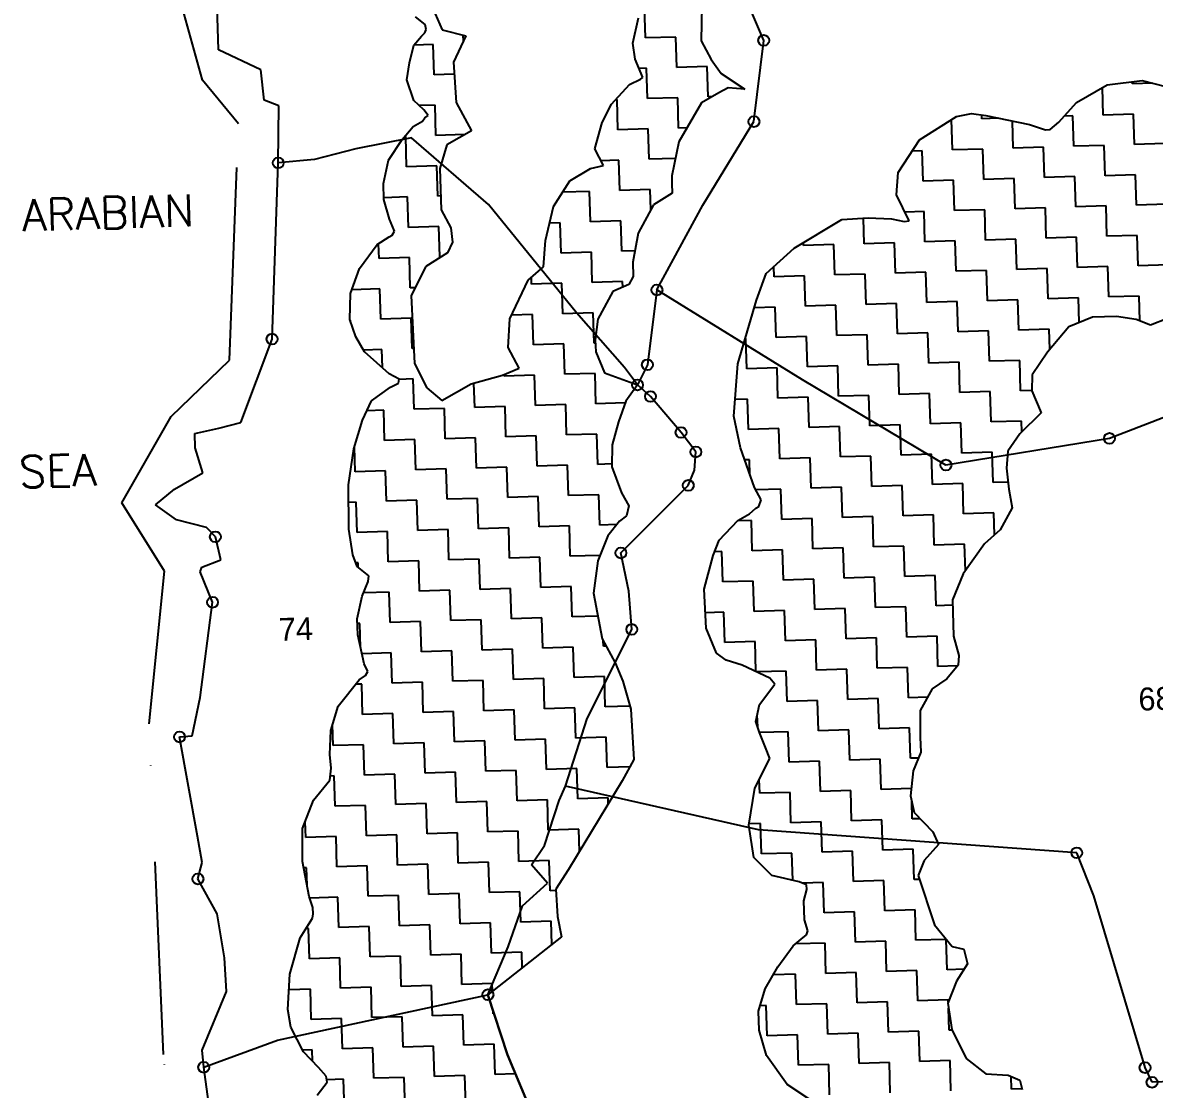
# Model space of a CAD drawing. Header units: metres. Extents: x 322885 to 326856, y 1820433 to 1822952.
# Drawn here: x 322944 to 323689, y 1821499 to 1822202 of the extents above; entities that cross this region are included whole.
import ezdxf

# ---------------------------------------------------------------- set-up
doc = ezdxf.new("R2010")
doc.units = ezdxf.units.M
doc.linetypes.add('DASHDOT', pattern=[25.4, 12.7, -6.35, 0, -6.35])
for name, color, linetype in [('POLY_HATCH', 12, 'Continuous'), ('POLY_PARCEL', 6, 'Continuous'), ('POLY_WATER', 4, 'Continuous'), ('TEXT_MAPOUT', 7, 'Continuous'), ('TEXT_PARCEL', 7, 'Continuous'), ('V_BOUND_STREAM_LINE', 7, 'DASHDOT')]:
    doc.layers.add(name, color=color, linetype=linetype)
doc.styles.get("Standard").update_dxf_attribs({"font": 'simplex.shx'})
doc.styles.add('TEXT_MAP', font='', dxfattribs={"height": 0.5})
doc.styles.get('TEXT_MAP').set_extended_font_data('Kruti Dev 050')

msp = doc.modelspace()

# ---------------------------------------------------------------- linework, layer by layer
for centre in [(323432.13, 1822189.86), (323425.7, 1822136.33), (323112.39, 1822109.19), (323361.8, 1822025.5), (323108.37, 1821993.12), (323355.49, 1821976.2), (323349.02, 1821962.89), (323357.55, 1821955.35), (323377.66, 1821931.6), (323659.8, 1821927.71), (323387.44, 1821918.79), (323552.12, 1821910.16), (323382.48, 1821896.77), (323071.04, 1821862.89), (323338.06, 1821852.29), (323069.19, 1821819.75), (323345.23, 1821801.92), (323047.44, 1821731.09), (323638.3, 1821654.77), (323059.56, 1821637.55), (323250.51, 1821561.31), (323063.35, 1821513.5), (323683.25, 1821513.29), (323687.84, 1821503.64)]:
    msp.add_circle(centre, 3.57)
at = {"layer": 'POLY_HATCH'}
for p, q in [((323211.07, 1822218.02), (323220.33, 1822196.78)), ((323391.27, 1822212.73), (323390.93, 1822189.6)), ((323209.28, 1822200.22), (323202.76, 1822205.32)), ((323345.92, 1822188.02), (323349.69, 1822204.61)), ((323206.86, 1822192.73), (323208.91, 1822194.91)), ((323208.91, 1822194.91), (323209.91, 1822197.06)), ((323209.91, 1822197.06), (323209.28, 1822200.22)), ((323220.33, 1822196.78), (323235.96, 1822192.95)), ((323201.74, 1822186.75), (323206.86, 1822192.73)), ((323235.96, 1822192.95), (323227.88, 1822175.49)), ((323347.47, 1822177.38), (323345.92, 1822188.02)), ((323390.93, 1822189.6), (323397.62, 1822177.2)), ((323198.92, 1822175.01), (323201.74, 1822186.75)), ((323197.14, 1822163.83), (323198.92, 1822175.01)), ((323227.88, 1822175.49), (323229.56, 1822148.85)), ((323352.42, 1822165.33), (323347.47, 1822177.38)), ((323397.62, 1822177.2), (323404.21, 1822167.94)), ((323350.92, 1822164.37), (323352.42, 1822165.33)), ((323404.21, 1822167.94), (323419.62, 1822157.7)), ((323201.8, 1822150.2), (323197.14, 1822163.83)), ((323331.87, 1822147.91), (323343.7, 1822160.79)), ((323343.7, 1822160.79), (323350.92, 1822164.37)), ((323408.71, 1822158.63), (323402.5, 1822155.28)), ((323419.62, 1822157.7), (323408.71, 1822158.63)), ((323638.19, 1822148.99), (323658.35, 1822160.64)), ((323658.35, 1822160.64), (323681.4, 1822163.45)), ((323681.4, 1822163.45), (323705.26, 1822157.35)), ((323208.35, 1822144.05), (323201.8, 1822150.2)), ((323402.5, 1822155.28), (323391.13, 1822148.63)), ((323211.11, 1822140.42), (323208.35, 1822144.05)), ((323229.56, 1822148.85), (323239.61, 1822130.22)), ((323325.65, 1822135.76), (323331.87, 1822147.91)), ((323391.13, 1822148.63), (323376.13, 1822122.95)), ((323626.49, 1822136.02), (323638.19, 1822148.99)), ((323201.26, 1822133.24), (323207.52, 1822136.61)), ((323207.52, 1822136.61), (323209.04, 1822138.77)), ((323209.04, 1822138.77), (323211.11, 1822140.42)), ((323321.01, 1822118.41), (323325.65, 1822135.76)), ((323534.8, 1822124.28), (323559.05, 1822139.74)), ((323559.05, 1822139.74), (323568.98, 1822141.62)), ((323568.98, 1822141.62), (323578.49, 1822140.33)), ((323578.49, 1822140.33), (323607.08, 1822134.38)), ((323620.85, 1822131.12), (323626.49, 1822136.02)), ((323194.1, 1822124.54), (323201.26, 1822133.24)), ((323239.61, 1822130.22), (323223.51, 1822121.12)), ((323607.08, 1822134.38), (323617.7, 1822131.02)), ((323617.7, 1822131.02), (323620.85, 1822131.12)), ((323184.97, 1822111.02), (323194.1, 1822124.54)), ((323223.51, 1822121.12), (323218.82, 1822105.48)), ((323376.13, 1822122.95), (323371.55, 1822100.75)), ((323520.73, 1822102.84), (323534.8, 1822124.28)), ((323326.52, 1822107.38), (323321.01, 1822118.41)), ((323181.73, 1822095.56), (323184.97, 1822111.02)), ((323218.82, 1822105.48), (323219.67, 1822078.29)), ((323304.42, 1822097.24), (323317.96, 1822105.4)), ((323317.96, 1822105.4), (323326.52, 1822107.38)), ((323371.55, 1822100.75), (323371.71, 1822095.5)), ((323519.6, 1822088.09), (323520.73, 1822102.84)), ((323182.05, 1822084.98), (323181.73, 1822095.56)), ((323293.72, 1822080.55), (323304.42, 1822097.24)), ((323371.71, 1822095.5), (323371.91, 1822089.2)), ((323185.61, 1822072.04), (323182.05, 1822084.98)), ((323371.91, 1822089.2), (323359.52, 1822081.47)), ((323528.01, 1822071.01), (323519.6, 1822088.09)), ((323219.67, 1822078.29), (323226.07, 1822066.43)), ((323288.38, 1822058.01), (323293.72, 1822080.55)), ((323359.52, 1822081.47), (323349.53, 1822062.84)), ((323189.03, 1822064.2), (323185.61, 1822072.04)), ((323452.14, 1822053.11), (323483.65, 1822071.94)), ((323483.65, 1822071.94), (323500.98, 1822073)), ((323500.98, 1822073), (323516.25, 1822072.41)), ((323516.25, 1822072.41), (323524.72, 1822070.57)), ((323524.72, 1822070.57), (323528.01, 1822071.01)), ((323177.63, 1822055.38), (323185.44, 1822060.38)), ((323185.44, 1822060.38), (323187.52, 1822061.5)), ((323187.52, 1822061.5), (323189.03, 1822064.2)), ((323226.07, 1822066.43), (323227.22, 1822057)), ((323349.53, 1822062.84), (323345.91, 1822043.82)), ((323165.92, 1822039.66), (323177.63, 1822055.38)), ((323227.22, 1822057), (323223.99, 1822050.01)), ((323287.18, 1822040.76), (323288.38, 1822058.01)), ((323433.72, 1822036.26), (323452.14, 1822053.11)), ((323223.99, 1822050.01), (323209.61, 1822040.96)), ((323160.06, 1822023.06), (323165.92, 1822039.66)), ((323209.61, 1822040.96), (323199.86, 1822021.73)), ((323277.12, 1822031.84), (323287.18, 1822040.76)), ((323345.91, 1822043.82), (323346.2, 1822034.37)), ((323264.96, 1822006.5), (323277.12, 1822031.84)), ((323346.2, 1822034.37), (323343.2, 1822029.03)), ((323427.42, 1822018.73), (323433.72, 1822036.26)), ((323159.52, 1822006.09), (323160.06, 1822023.06)), ((323332.82, 1822024.51), (323322.86, 1822006.34)), ((323343.2, 1822029.03), (323332.82, 1822024.51)), ((323199.86, 1822021.73), (323202.09, 1821977.03)), ((323415.03, 1821976.85), (323427.42, 1822018.73)), ((323664.51, 1822008.02), (323648.71, 1822007.54)), ((323677.45, 1822006.08), (323664.51, 1822008.02)), ((323163.59, 1821994.56), (323159.52, 1822006.09)), ((323263.82, 1821987.53), (323264.96, 1822006.5)), ((323322.86, 1822006.34), (323321.17, 1821992.63)), ((323633.1, 1822001.21), (323618.98, 1821984.41)), ((323648.71, 1822007.54), (323633.1, 1822001.21)), ((323686.93, 1822002.28), (323677.45, 1822006.08)), ((323697.92, 1822006.71), (323686.93, 1822002.28)), ((323169.19, 1821984.67), (323163.59, 1821994.56)), ((323271.13, 1821973.98), (323263.82, 1821987.53)), ((323321.17, 1821992.63), (323321.63, 1821984.72)), ((323185.54, 1821970.34), (323169.19, 1821984.67)), ((323321.63, 1821984.72), (323327.28, 1821970.96)), ((323618.98, 1821984.41), (323608.9, 1821969.48)), ((323202.09, 1821977.03), (323210.34, 1821960.93)), ((323260.07, 1821969.34), (323271.13, 1821973.98)), ((323327.28, 1821970.96), (323349.02, 1821962.89)), ((323412.43, 1821942.31), (323415.03, 1821976.85)), ((323192.01, 1821966.83), (323185.54, 1821970.34)), ((323186.34, 1821961.36), (323191.56, 1821964.17)), ((323191.56, 1821964.17), (323192.01, 1821966.83)), ((323220.07, 1821952.62), (323239.56, 1821963.54)), ((323239.56, 1821963.54), (323260.07, 1821969.34)), ((323608.9, 1821969.48), (323608.63, 1821958.95)), ((323173.89, 1821952.51), (323186.34, 1821961.36)), ((323210.34, 1821960.93), (323220.07, 1821952.62)), ((323349.02, 1821962.89), (323341.22, 1821952.23)), ((323608.63, 1821958.95), (323614.93, 1821944.52)), ((323167.92, 1821939.61), (323173.89, 1821952.51)), ((323341.22, 1821952.23), (323336.4, 1821938.72)), ((323416.75, 1821921.43), (323412.43, 1821942.31)), ((323614.93, 1821944.52), (323600.72, 1821930.64)), ((323162.13, 1821920.9), (323167.92, 1821939.61)), ((323336.4, 1821938.72), (323332.22, 1821923.5)), ((323600.72, 1821930.64), (323592.87, 1821919.29)), ((323158.6, 1821897.11), (323162.13, 1821920.9)), ((323332.22, 1821923.5), (323332.08, 1821908.98)), ((323425.96, 1821895.44), (323416.75, 1821921.43)), ((323592.87, 1821919.29), (323592.04, 1821908.15)), ((323332.08, 1821908.98), (323338.42, 1821891.76)), ((323592.04, 1821908.15), (323593.64, 1821894.17)), ((323158.96, 1821867.99), (323158.6, 1821897.11)), ((323338.42, 1821891.76), (323343.33, 1821883.2)), ((323430.42, 1821887.17), (323425.96, 1821895.44)), ((323593.64, 1821894.17), (323595.77, 1821881.95)), ((323343.33, 1821883.2), (323341.79, 1821876.76)), ((323422.81, 1821878.01), (323426.91, 1821881.81)), ((323426.91, 1821881.81), (323428.98, 1821882.92)), ((323428.98, 1821882.92), (323430.42, 1821887.17)), ((323595.77, 1821881.95), (323587.84, 1821867.43)), ((323341.79, 1821876.76), (323337.25, 1821873.14)), ((323415.06, 1821873.57), (323422.81, 1821878.01)), ((323161.59, 1821851.12), (323158.96, 1821867.99)), ((323337.25, 1821873.14), (323329.4, 1821863.61)), ((323402.83, 1821860.58), (323415.06, 1821873.57)), ((323587.84, 1821867.43), (323577.58, 1821858.34)), ((323329.4, 1821863.61), (323322.93, 1821847.15)), ((323398.93, 1821850.48), (323402.83, 1821860.58)), ((323577.58, 1821858.34), (323563.55, 1821838.62)), ((323164.48, 1821843.27), (323161.59, 1821851.12)), ((323322.93, 1821847.15), (323320.09, 1821825.82)), ((323392.81, 1821828.47), (323398.93, 1821850.48)), ((323167.74, 1821840.72), (323164.48, 1821843.27)), ((323172.1, 1821837.14), (323167.74, 1821840.72)), ((323171.68, 1821833.42), (323172.1, 1821837.14)), ((323563.55, 1821838.62), (323556.46, 1821821.44)), ((323167.73, 1821823.77), (323171.68, 1821833.42)), ((323164.48, 1821808.84), (323167.73, 1821823.77)), ((323320.09, 1821825.82), (323325.65, 1821795.8)), ((323394.12, 1821802.77), (323392.81, 1821828.47)), ((323556.46, 1821821.44), (323557.19, 1821797.49)), ((323164.8, 1821798.25), (323164.48, 1821808.84)), ((323400.94, 1821786.16), (323394.12, 1821802.77)), ((323169.09, 1821779.32), (323164.8, 1821798.25)), ((323325.65, 1821795.8), (323334.28, 1821779.8)), ((323557.19, 1821797.49), (323560.51, 1821784.73)), ((323407.39, 1821781.63), (323400.94, 1821786.16)), ((323560.51, 1821784.73), (323560.12, 1821778.28)), ((323171.37, 1821774.09), (323169.09, 1821779.32)), ((323334.28, 1821779.8), (323339.3, 1821767.76)), ((323418.01, 1821778.28), (323407.39, 1821781.63)), ((323436.15, 1821769.9), (323418.01, 1821778.28)), ((323560.12, 1821778.28), (323552.79, 1821769.29)), ((323165.64, 1821768.8), (323169.8, 1821771.58)), ((323169.8, 1821771.58), (323171.37, 1821774.09)), ((323439.44, 1821765.8), (323436.15, 1821769.9)), ((323151.86, 1821751.43), (323165.64, 1821768.8)), ((323339.3, 1821767.76), (323344.51, 1821749.34)), ((323429.33, 1821752.36), (323439.44, 1821765.8)), ((323542.98, 1821762.86), (323535.22, 1821748.58)), ((323552.79, 1821769.29), (323542.98, 1821762.86)), ((323147.05, 1821735.39), (323151.86, 1821751.43)), ((323344.51, 1821749.34), (323346.69, 1821716.31)), ((323427.04, 1821741.25), (323429.33, 1821752.36)), ((323535.22, 1821748.58), (323535.17, 1821731.04)), ((323429.36, 1821733.97), (323427.04, 1821741.25)), ((323146.47, 1821719.49), (323147.05, 1821735.39)), ((323433.35, 1821724.11), (323429.36, 1821733.97)), ((323535.17, 1821731.04), (323535.48, 1821721.11)), ((323147.28, 1821710.51), (323146.47, 1821719.49)), ((323436.2, 1821716.84), (323433.35, 1821724.11)), ((323535.48, 1821721.11), (323530.59, 1821708.68)), ((323146.46, 1821702.54), (323147.28, 1821710.51)), ((323346.69, 1821716.31), (323338.98, 1821702.14)), ((323426.31, 1821697.34), (323436.2, 1821716.84)), ((323135.72, 1821689.5), (323146.46, 1821702.54)), ((323530.59, 1821708.68), (323528.75, 1821692.25)), ((323338.98, 1821702.14), (323303.52, 1821643.78)), ((323422.32, 1821673.05), (323426.31, 1821697.34)), ((323128.34, 1821670.73), (323135.72, 1821689.5)), ((323528.75, 1821692.25), (323531.21, 1821681.41)), ((323531.21, 1821681.41), (323543.45, 1821668.56)), ((323425.61, 1821651.61), (323422.32, 1821673.05)), ((323128.48, 1821649.02), (323128.34, 1821670.73)), ((323543.45, 1821668.56), (323547.19, 1821660.33)), ((323547.19, 1821660.33), (323537.76, 1821649.6)), ((323437.54, 1821639.89), (323425.61, 1821651.61)), ((323132.89, 1821626.06), (323128.48, 1821649.02)), ((323303.52, 1821643.78), (323295.2, 1821630.76)), ((323537.76, 1821649.6), (323533.88, 1821639.74)), ((323455.55, 1821635.72), (323437.54, 1821639.89)), ((323460.34, 1821633.76), (323455.55, 1821635.72)), ((323533.88, 1821639.74), (323544.63, 1821607.36)), ((323295.2, 1821630.76), (323296.33, 1821612.79)), ((323458.56, 1821623.2), (323460.44, 1821630.61)), ((323460.44, 1821630.61), (323460.34, 1821633.76)), ((323135.24, 1821618.71), (323132.89, 1821626.06)), ((323458.95, 1821610.6), (323458.56, 1821623.2)), ((323134.92, 1821611.82), (323135.37, 1821614.48)), ((323135.37, 1821614.48), (323135.24, 1821618.71)), ((323126.83, 1821598.86), (323132.4, 1821607.5)), ((323132.4, 1821607.5), (323134.92, 1821611.82)), ((323296.33, 1821612.79), (323299.06, 1821599.52)), ((323461.27, 1821603.32), (323458.95, 1821610.6)), ((323544.63, 1821607.36), (323556.21, 1821593.1)), ((323120.14, 1821574.82), (323126.83, 1821598.86)), ((323299.06, 1821599.52), (323250.51, 1821561.31)), ((323456.71, 1821597.92), (323460.3, 1821600.66)), ((323460.3, 1821600.66), (323461.27, 1821603.32)), ((323441.49, 1821579.6), (323451.58, 1821593.56)), ((323451.58, 1821593.56), (323456.71, 1821597.92)), ((323556.21, 1821593.1), (323563.93, 1821591.25)), ((323563.93, 1821591.25), (323566.32, 1821581.58)), ((323432.99, 1821565.15), (323441.49, 1821579.6)), ((323566.32, 1821581.58), (323559, 1821570.22)), ((323118.74, 1821551.47), (323120.14, 1821574.82)), ((323559, 1821570.22), (323553.27, 1821555.75)), ((323250.51, 1821561.31), (323263.33, 1821521.79)), ((323428.76, 1821550.48), (323432.99, 1821565.15)), ((323553.27, 1821555.75), (323555.89, 1821538.43)), ((323120.68, 1821539.88), (323118.74, 1821551.47)), ((323429.14, 1821537.89), (323428.76, 1821550.48)), ((323129.13, 1821523.72), (323120.68, 1821539.88)), ((323433.86, 1821521.22), (323429.14, 1821537.89)), ((323555.89, 1821538.43), (323565.53, 1821519.25)), ((323138.99, 1821513.42), (323129.13, 1821523.72)), ((323263.33, 1821521.79), (323284.34, 1821471.68)), ((323447.59, 1821502.2), (323433.86, 1821521.22)), ((323565.53, 1821519.25), (323578.38, 1821509.2)), ((323143.94, 1821507.75), (323138.99, 1821513.42)), ((323578.38, 1821509.2), (323593.04, 1821508.26)), ((323138, 1821495.07), (323144.63, 1821503.74)), ((323144.63, 1821503.74), (323143.94, 1821507.75)), ((323466.39, 1821489.64), (323447.59, 1821502.2)), ((323593.04, 1821508.26), (323600.8, 1821505.02)), ((323600.8, 1821505.02), (323602.39, 1821498.8))]:
    msp.add_line(p, q, dxfattribs=at)
at = {"layer": 'POLY_HATCH', "linetype": 'Continuous'}
for p, q in [((323354.29, 1822191.44), (323353.68, 1822211.42)), ((323214.49, 1822187.17), (323201.77, 1822186.78)), ((323215.1, 1822167.2), (323214.49, 1822187.17)), ((323234.41, 1822189.59), (323234.29, 1822193.36)), ((323374.27, 1822192.06), (323354.29, 1822191.44)), ((323374.88, 1822172.08), (323374.27, 1822192.06)), ((323394.85, 1822172.69), (323374.88, 1822172.08)), ((323395.46, 1822152.72), (323394.85, 1822172.69)), ((323228.38, 1822167.6), (323215.1, 1822167.2)), ((323354.91, 1822171.47), (323349.96, 1822171.32)), ((323355.52, 1822151.5), (323354.91, 1822171.47)), ((323655.71, 1822140.69), (323655.15, 1822158.79)), ((323675.07, 1822161.28), (323675.03, 1822162.67)), ((323688.3, 1822161.68), (323675.07, 1822161.28)), ((323335.54, 1822150.89), (323334.57, 1822150.86)), ((323336.16, 1822130.92), (323335.54, 1822150.89)), ((323375.49, 1822152.11), (323355.52, 1822151.5)), ((323376.1, 1822132.14), (323375.49, 1822152.11)), ((323398.27, 1822152.81), (323395.46, 1822152.72)), ((323215.71, 1822147.22), (323205.31, 1822146.91)), ((323216.32, 1822127.25), (323215.71, 1822147.22)), ((323555.85, 1822137.64), (323555.75, 1822137.64)), ((323556.46, 1822117.67), (323555.85, 1822137.64)), ((323575.82, 1822138.25), (323575.75, 1822140.7)), ((323586.86, 1822138.59), (323575.82, 1822138.25)), ((323596.4, 1822118.89), (323595.86, 1822136.71)), ((323635.74, 1822140.08), (323630, 1822139.91)), ((323636.35, 1822120.11), (323635.74, 1822140.08)), ((323675.68, 1822141.31), (323655.71, 1822140.69)), ((323676.29, 1822121.33), (323675.68, 1822141.31)), ((323235.38, 1822127.83), (323216.32, 1822127.25)), ((323356.13, 1822131.53), (323336.16, 1822130.92)), ((323356.74, 1822111.56), (323356.13, 1822131.53)), ((323381.6, 1822132.31), (323376.1, 1822132.14)), ((323196.35, 1822126.64), (323195.81, 1822126.62)), ((323196.96, 1822106.67), (323196.35, 1822126.64)), ((323656.32, 1822120.72), (323636.35, 1822120.11)), ((323656.93, 1822100.75), (323656.32, 1822120.72)), ((323696.26, 1822121.94), (323676.29, 1822121.33)), ((323536.49, 1822117.06), (323529.92, 1822116.86)), ((323537.1, 1822097.08), (323536.49, 1822117.06)), ((323576.43, 1822118.28), (323556.46, 1822117.67)), ((323577.04, 1822098.31), (323576.43, 1822118.28)), ((323616.38, 1822119.5), (323596.4, 1822118.89)), ((323616.99, 1822099.53), (323616.38, 1822119.5)), ((323216.93, 1822107.28), (323196.96, 1822106.67)), ((323217.54, 1822087.31), (323216.93, 1822107.28)), ((323336.77, 1822110.95), (323324.92, 1822110.58)), ((323337.38, 1822090.97), (323336.77, 1822110.95)), ((323373.89, 1822112.08), (323356.74, 1822111.56)), ((323557.07, 1822097.69), (323537.1, 1822097.08)), ((323557.68, 1822077.72), (323557.07, 1822097.69)), ((323597.01, 1822098.92), (323577.04, 1822098.31)), ((323597.63, 1822078.95), (323597.01, 1822098.92)), ((323636.96, 1822100.14), (323616.99, 1822099.53)), ((323637.57, 1822080.17), (323636.96, 1822100.14)), ((323676.9, 1822101.36), (323656.93, 1822100.75)), ((323677.51, 1822081.39), (323676.9, 1822101.36)), ((323317.41, 1822090.36), (323299.66, 1822089.82)), ((323318.02, 1822070.39), (323317.41, 1822090.36)), ((323357.35, 1822091.58), (323337.38, 1822090.97)), ((323357.76, 1822078.18), (323357.35, 1822091.58)), ((323197.57, 1822086.7), (323182.01, 1822086.22)), ((323198.18, 1822066.72), (323197.57, 1822086.7)), ((323219.39, 1822087.36), (323217.54, 1822087.31)), ((323537.71, 1822077.11), (323525.2, 1822076.73)), ((323538.32, 1822057.14), (323537.71, 1822077.11)), ((323577.65, 1822078.33), (323557.68, 1822077.72)), ((323578.26, 1822058.36), (323577.65, 1822078.33)), ((323617.6, 1822079.56), (323597.63, 1822078.95)), ((323618.21, 1822059.58), (323617.6, 1822079.56)), ((323657.54, 1822080.78), (323637.57, 1822080.17)), ((323658.15, 1822060.81), (323657.54, 1822080.78)), ((323697.49, 1822082), (323677.51, 1822081.39)), ((323298.04, 1822069.78), (323291.12, 1822069.57)), ((323298.66, 1822049.81), (323298.04, 1822069.78)), ((323337.99, 1822071), (323318.02, 1822070.39)), ((323338.6, 1822051.03), (323337.99, 1822071)), ((323498.38, 1822055.92), (323497.86, 1822072.81)), ((323218.16, 1822067.34), (323198.18, 1822066.72)), ((323218.77, 1822047.36), (323218.16, 1822067.34)), ((323638.18, 1822060.2), (323618.21, 1822059.58)), ((323638.79, 1822040.22), (323638.18, 1822060.2)), ((323678.12, 1822061.42), (323658.15, 1822060.81)), ((323678.74, 1822041.45), (323678.12, 1822061.42)), ((323178.82, 1822046.14), (323178.52, 1822055.95)), ((323458.43, 1822054.7), (323458.37, 1822056.83)), ((323478.4, 1822055.31), (323458.43, 1822054.7)), ((323479.02, 1822035.33), (323478.4, 1822055.31)), ((323518.35, 1822056.53), (323498.38, 1822055.92)), ((323518.96, 1822036.56), (323518.35, 1822056.53)), ((323558.29, 1822057.75), (323538.32, 1822057.14)), ((323558.9, 1822037.78), (323558.29, 1822057.75)), ((323598.24, 1822058.97), (323578.26, 1822058.36)), ((323598.85, 1822039), (323598.24, 1822058.97)), ((323198.79, 1822046.75), (323178.82, 1822046.14)), ((323199.41, 1822026.78), (323198.79, 1822046.75)), ((323219.83, 1822047.4), (323218.77, 1822047.36)), ((323318.63, 1822050.42), (323298.66, 1822049.81)), ((323319.24, 1822030.45), (323318.63, 1822050.42)), ((323347.33, 1822051.3), (323338.6, 1822051.03)), ((323439.07, 1822034.11), (323438.86, 1822040.96)), ((323578.88, 1822038.39), (323558.9, 1822037.78)), ((323579.49, 1822018.42), (323578.88, 1822038.39)), ((323618.82, 1822039.61), (323598.85, 1822039)), ((323619.43, 1822019.64), (323618.82, 1822039.61)), ((323658.76, 1822040.83), (323638.79, 1822040.22)), ((323659.37, 1822020.86), (323658.76, 1822040.83)), ((323698.71, 1822042.06), (323678.74, 1822041.45)), ((323279.29, 1822029.22), (323279.16, 1822033.65)), ((323339.21, 1822031.06), (323319.24, 1822030.45)), ((323339.32, 1822027.34), (323339.21, 1822031.06)), ((323459.04, 1822034.72), (323439.07, 1822034.11)), ((323459.65, 1822014.75), (323459.04, 1822034.72)), ((323498.99, 1822035.95), (323479.02, 1822035.33)), ((323499.6, 1822015.97), (323498.99, 1822035.95)), ((323538.93, 1822037.17), (323518.96, 1822036.56)), ((323539.54, 1822017.2), (323538.93, 1822037.17)), ((323179.43, 1822026.17), (323160.96, 1822025.6)), ((323180.04, 1822006.2), (323179.43, 1822026.17)), ((323202.47, 1822026.87), (323199.41, 1822026.78)), ((323299.27, 1822029.84), (323279.29, 1822029.22)), ((323299.88, 1822009.86), (323299.27, 1822029.84)), ((323519.57, 1822016.58), (323499.6, 1822015.97)), ((323520.18, 1821996.61), (323519.57, 1822016.58)), ((323559.51, 1822017.81), (323539.54, 1822017.2)), ((323560.13, 1821997.83), (323559.51, 1822017.81)), ((323599.46, 1822019.03), (323579.49, 1822018.42)), ((323600.07, 1821999.06), (323599.46, 1822019.03)), ((323639.4, 1822020.25), (323619.43, 1822019.64)), ((323639.9, 1822003.97), (323639.4, 1822020.25)), ((323679.35, 1822021.47), (323659.37, 1822020.86)), ((323679.85, 1822005.12), (323679.35, 1822021.47)), ((323279.91, 1822009.25), (323266.08, 1822008.83)), ((323280.52, 1821989.28), (323279.91, 1822009.25)), ((323319.85, 1822010.47), (323299.88, 1822009.86)), ((323320.46, 1821990.5), (323319.85, 1822010.47)), ((323439.68, 1822014.14), (323425.94, 1822013.72)), ((323440.29, 1821994.17), (323439.68, 1822014.14)), ((323479.63, 1822015.36), (323459.65, 1822014.75)), ((323480.24, 1821995.39), (323479.63, 1822015.36)), ((323160.07, 1822005.59), (323159.7, 1822005.57)), ((323160.11, 1822004.43), (323160.07, 1822005.59)), ((323200.02, 1822006.81), (323180.04, 1822006.2)), ((323200.63, 1821986.84), (323200.02, 1822006.81)), ((323420.32, 1821993.56), (323419.97, 1821993.55)), ((323420.93, 1821973.59), (323420.32, 1821993.56)), ((323460.27, 1821994.78), (323440.29, 1821994.17)), ((323460.88, 1821974.81), (323460.27, 1821994.78)), ((323500.21, 1821996), (323480.24, 1821995.39)), ((323500.82, 1821976.03), (323500.21, 1821996)), ((323540.15, 1821997.22), (323520.18, 1821996.61)), ((323540.76, 1821977.25), (323540.15, 1821997.22)), ((323580.1, 1821998.45), (323560.13, 1821997.83)), ((323580.71, 1821978.47), (323580.1, 1821998.45)), ((323620.04, 1821999.67), (323600.07, 1821999.06)), ((323620.45, 1821986.17), (323620.04, 1821999.67)), ((323180.66, 1821986.22), (323168.52, 1821985.85)), ((323181.02, 1821974.3), (323180.66, 1821986.22)), ((323201.6, 1821986.87), (323200.63, 1821986.84)), ((323300.49, 1821989.89), (323280.52, 1821989.28)), ((323301.1, 1821969.92), (323300.49, 1821989.89)), ((323321.29, 1821990.53), (323320.46, 1821990.5)), ((323600.68, 1821979.08), (323580.71, 1821978.47)), ((323601.29, 1821959.11), (323600.68, 1821979.08)), ((323440.9, 1821974.2), (323420.93, 1821973.59)), ((323441.52, 1821954.22), (323440.9, 1821974.2)), ((323480.85, 1821975.42), (323460.88, 1821974.81)), ((323481.46, 1821955.45), (323480.85, 1821975.42)), ((323520.79, 1821976.64), (323500.82, 1821976.03)), ((323521.4, 1821956.67), (323520.79, 1821976.64)), ((323560.74, 1821977.86), (323540.76, 1821977.25)), ((323561.35, 1821957.89), (323560.74, 1821977.86)), ((323201.24, 1821966.86), (323191.97, 1821966.58)), ((323201.85, 1821946.89), (323201.24, 1821966.86)), ((323241.79, 1821948.11), (323241.31, 1821964.04)), ((323261.16, 1821968.7), (323261.12, 1821969.78)), ((323281.13, 1821969.31), (323261.16, 1821968.7)), ((323281.74, 1821949.34), (323281.13, 1821969.31)), ((323321.07, 1821970.53), (323301.1, 1821969.92)), ((323321.68, 1821950.56), (323321.07, 1821970.53)), ((323501.43, 1821956.06), (323481.46, 1821955.45)), ((323502.04, 1821936.09), (323501.43, 1821956.06)), ((323541.38, 1821957.28), (323521.4, 1821956.67)), ((323541.99, 1821937.31), (323541.38, 1821957.28)), ((323581.32, 1821958.5), (323561.35, 1821957.89)), ((323581.93, 1821938.53), (323581.32, 1821958.5)), ((323608.64, 1821959.34), (323601.29, 1821959.11)), ((323261.77, 1821948.72), (323241.79, 1821948.11)), ((323262.38, 1821928.75), (323261.77, 1821948.72)), ((323301.71, 1821949.95), (323281.74, 1821949.34)), ((323302.32, 1821929.97), (323301.71, 1821949.95)), ((323340.84, 1821951.14), (323321.68, 1821950.56)), ((323421.54, 1821953.61), (323413.26, 1821953.36)), ((323422.15, 1821933.64), (323421.54, 1821953.61)), ((323461.49, 1821954.84), (323441.52, 1821954.22)), ((323462.1, 1821934.86), (323461.49, 1821954.84)), ((323181.88, 1821946.28), (323170.85, 1821945.94)), ((323182.49, 1821926.31), (323181.88, 1821946.28)), ((323221.82, 1821947.5), (323201.85, 1821946.89)), ((323222.43, 1821927.53), (323221.82, 1821947.5)), ((323442.13, 1821934.25), (323422.15, 1821933.64)), ((323442.74, 1821914.28), (323442.13, 1821934.25)), ((323482.07, 1821935.47), (323462.1, 1821934.86)), ((323482.68, 1821915.5), (323482.07, 1821935.47)), ((323522.01, 1821936.7), (323502.04, 1821936.09)), ((323522.63, 1821916.72), (323522.01, 1821936.7)), ((323561.96, 1821937.92), (323541.99, 1821937.31)), ((323562.57, 1821917.95), (323561.96, 1821937.92)), ((323601.9, 1821939.14), (323581.93, 1821938.53)), ((323602.12, 1821932.01), (323601.9, 1821939.14)), ((323202.46, 1821926.92), (323182.49, 1821926.31)), ((323203.07, 1821906.95), (323202.46, 1821926.92)), ((323242.41, 1821928.14), (323222.43, 1821927.53)), ((323243.02, 1821908.17), (323242.41, 1821928.14)), ((323282.35, 1821929.36), (323262.38, 1821928.75)), ((323282.96, 1821909.39), (323282.35, 1821929.36)), ((323322.29, 1821930.59), (323302.32, 1821929.97)), ((323322.9, 1821910.61), (323322.29, 1821930.59)), ((323163.13, 1821905.73), (323162.62, 1821922.47)), ((323582.54, 1821918.56), (323562.57, 1821917.95)), ((323583.15, 1821898.59), (323582.54, 1821918.56)), ((323422.77, 1821913.67), (323419.54, 1821913.57)), ((323423.07, 1821903.59), (323422.77, 1821913.67)), ((323462.71, 1821914.89), (323442.74, 1821914.28)), ((323463.32, 1821894.92), (323462.71, 1821914.89)), ((323502.65, 1821916.11), (323482.68, 1821915.5)), ((323503.26, 1821896.14), (323502.65, 1821916.11)), ((323542.6, 1821917.34), (323522.63, 1821916.72)), ((323543.21, 1821897.36), (323542.6, 1821917.34)), ((323183.1, 1821906.34), (323163.13, 1821905.73)), ((323183.71, 1821886.36), (323183.1, 1821906.34)), ((323223.04, 1821907.56), (323203.07, 1821906.95)), ((323223.66, 1821887.59), (323223.04, 1821907.56)), ((323262.99, 1821908.78), (323243.02, 1821908.17)), ((323263.6, 1821888.81), (323262.99, 1821908.78)), ((323302.93, 1821910), (323282.96, 1821909.39)), ((323303.54, 1821890.03), (323302.93, 1821910)), ((323332.1, 1821910.89), (323322.9, 1821910.61)), ((323523.24, 1821896.75), (323503.26, 1821896.14)), ((323523.85, 1821876.78), (323523.24, 1821896.75)), ((323563.18, 1821897.97), (323543.21, 1821897.36)), ((323563.79, 1821878), (323563.18, 1821897.97)), ((323593.1, 1821898.89), (323583.15, 1821898.59)), ((323283.57, 1821889.42), (323263.6, 1821888.81)), ((323284.18, 1821869.45), (323283.57, 1821889.42)), ((323323.52, 1821890.64), (323303.54, 1821890.03)), ((323324.13, 1821870.67), (323323.52, 1821890.64)), ((323443.35, 1821894.31), (323426.85, 1821893.8)), ((323443.96, 1821874.34), (323443.35, 1821894.31)), ((323483.29, 1821895.53), (323463.32, 1821894.92)), ((323483.9, 1821875.56), (323483.29, 1821895.53)), ((323163.74, 1821885.75), (323158.74, 1821885.6)), ((323164.35, 1821865.78), (323163.74, 1821885.75)), ((323203.68, 1821886.98), (323183.71, 1821886.36)), ((323204.29, 1821867), (323203.68, 1821886.98)), ((323243.63, 1821888.2), (323223.66, 1821887.59)), ((323244.24, 1821868.23), (323243.63, 1821888.2)), ((323463.93, 1821874.95), (323443.96, 1821874.34)), ((323464.54, 1821854.97), (323463.93, 1821874.95)), ((323503.88, 1821876.17), (323483.9, 1821875.56)), ((323504.49, 1821856.2), (323503.88, 1821876.17)), ((323543.82, 1821877.39), (323523.85, 1821876.78)), ((323544.43, 1821857.42), (323543.82, 1821877.39)), ((323583.76, 1821878.61), (323563.79, 1821878)), ((323584.2, 1821864.21), (323583.76, 1821878.61)), ((323184.32, 1821866.39), (323164.35, 1821865.78)), ((323184.93, 1821846.42), (323184.32, 1821866.39)), ((323224.27, 1821867.61), (323204.29, 1821867)), ((323224.88, 1821847.64), (323224.27, 1821867.61)), ((323264.21, 1821868.84), (323244.24, 1821868.23)), ((323264.82, 1821848.86), (323264.21, 1821868.84)), ((323304.15, 1821870.06), (323284.18, 1821869.45)), ((323304.77, 1821850.09), (323304.15, 1821870.06)), ((323335.5, 1821871.02), (323324.13, 1821870.67)), ((323423.99, 1821873.72), (323414.95, 1821873.45)), ((323424.6, 1821853.75), (323423.99, 1821873.72)), ((323404.63, 1821853.14), (323399.91, 1821853)), ((323405.24, 1821833.17), (323404.63, 1821853.14)), ((323444.57, 1821854.36), (323424.6, 1821853.75)), ((323445.18, 1821834.39), (323444.57, 1821854.36)), ((323484.51, 1821855.59), (323464.54, 1821854.97)), ((323485.13, 1821835.61), (323484.51, 1821855.59)), ((323524.46, 1821856.81), (323504.49, 1821856.2)), ((323525.07, 1821836.84), (323524.46, 1821856.81)), ((323564.4, 1821858.03), (323544.43, 1821857.42)), ((323564.94, 1821840.57), (323564.4, 1821858.03)), ((323164.96, 1821845.81), (323163.56, 1821845.77)), ((323165.05, 1821842.82), (323164.96, 1821845.81)), ((323204.91, 1821847.03), (323184.93, 1821846.42)), ((323205.52, 1821827.06), (323204.91, 1821847.03)), ((323244.85, 1821848.25), (323224.88, 1821847.64)), ((323245.46, 1821828.28), (323244.85, 1821848.25)), ((323284.79, 1821849.48), (323264.82, 1821848.86)), ((323285.4, 1821829.5), (323284.79, 1821849.48)), ((323324.32, 1821850.68), (323304.77, 1821850.09)), ((323545.04, 1821837.45), (323525.07, 1821836.84)), ((323545.65, 1821817.47), (323545.04, 1821837.45)), ((323305.38, 1821830.11), (323285.4, 1821829.5)), ((323305.99, 1821810.14), (323305.38, 1821830.11)), ((323425.21, 1821833.78), (323405.24, 1821833.17)), ((323425.82, 1821813.81), (323425.21, 1821833.78)), ((323465.15, 1821835), (323445.18, 1821834.39)), ((323465.76, 1821815.03), (323465.15, 1821835)), ((323505.1, 1821836.22), (323485.13, 1821835.61)), ((323505.71, 1821816.25), (323505.1, 1821836.22)), ((323185.54, 1821826.45), (323168.62, 1821825.93)), ((323186.16, 1821806.48), (323185.54, 1821826.45)), ((323225.49, 1821827.67), (323205.52, 1821827.06)), ((323226.1, 1821807.7), (323225.49, 1821827.67)), ((323265.43, 1821828.89), (323245.46, 1821828.28)), ((323266.04, 1821808.92), (323265.43, 1821828.89)), ((323445.79, 1821814.42), (323425.82, 1821813.81)), ((323446.4, 1821794.45), (323445.79, 1821814.42)), ((323485.74, 1821815.64), (323465.76, 1821815.03)), ((323486.35, 1821795.67), (323485.74, 1821815.64)), ((323525.68, 1821816.86), (323505.71, 1821816.25)), ((323526.29, 1821796.89), (323525.68, 1821816.86)), ((323556.57, 1821817.81), (323545.65, 1821817.47)), ((323206.13, 1821807.09), (323186.16, 1821806.48)), ((323206.74, 1821787.11), (323206.13, 1821807.09)), ((323246.07, 1821808.31), (323226.1, 1821807.7)), ((323246.68, 1821788.34), (323246.07, 1821808.31)), ((323286.02, 1821809.53), (323266.04, 1821808.92)), ((323286.63, 1821789.56), (323286.02, 1821809.53)), ((323322.9, 1821810.66), (323305.99, 1821810.14)), ((323405.85, 1821813.2), (323393.61, 1821812.82)), ((323406.46, 1821793.23), (323405.85, 1821813.2)), ((323166.18, 1821805.86), (323164.57, 1821805.82)), ((323166.67, 1821790.02), (323166.18, 1821805.86)), ((323326.57, 1821790.78), (323326.46, 1821794.29)), ((323426.43, 1821793.84), (323406.46, 1821793.23)), ((323427.03, 1821774.11), (323426.43, 1821793.84)), ((323466.38, 1821795.06), (323446.4, 1821794.45)), ((323466.99, 1821775.09), (323466.38, 1821795.06)), ((323506.32, 1821796.28), (323486.35, 1821795.67)), ((323506.93, 1821776.31), (323506.32, 1821796.28)), ((323546.26, 1821797.5), (323526.29, 1821796.89)), ((323546.88, 1821777.53), (323546.26, 1821797.5)), ((323186.77, 1821786.5), (323167.6, 1821785.92)), ((323187.38, 1821766.53), (323186.77, 1821786.5)), ((323226.71, 1821787.73), (323206.74, 1821787.11)), ((323227.32, 1821767.75), (323226.71, 1821787.73)), ((323266.65, 1821788.95), (323246.68, 1821788.34)), ((323267.27, 1821768.98), (323266.65, 1821788.95)), ((323306.6, 1821790.17), (323286.63, 1821789.56)), ((323307.21, 1821770.2), (323306.6, 1821790.17)), ((323328.33, 1821790.83), (323326.57, 1821790.78)), ((323559.83, 1821777.93), (323546.88, 1821777.53)), ((323287.24, 1821769.59), (323267.27, 1821768.98)), ((323287.85, 1821749.61), (323287.24, 1821769.59)), ((323327.18, 1821770.81), (323307.21, 1821770.2)), ((323327.79, 1821750.84), (323327.18, 1821770.81)), ((323447.01, 1821774.48), (323427.54, 1821773.88)), ((323447.63, 1821754.5), (323447.01, 1821774.48)), ((323486.96, 1821775.7), (323466.99, 1821775.09)), ((323487.57, 1821755.73), (323486.96, 1821775.7)), ((323526.9, 1821776.92), (323506.93, 1821776.31)), ((323527.51, 1821756.95), (323526.9, 1821776.92)), ((323167.41, 1821765.92), (323163.26, 1821765.79)), ((323168.02, 1821745.95), (323167.41, 1821765.92)), ((323207.35, 1821767.14), (323187.38, 1821766.53)), ((323207.96, 1821747.17), (323207.35, 1821767.14)), ((323247.29, 1821768.36), (323227.32, 1821767.75)), ((323247.9, 1821748.39), (323247.29, 1821768.36)), ((323467.6, 1821755.11), (323447.63, 1821754.5)), ((323468.21, 1821735.14), (323467.6, 1821755.11)), ((323507.54, 1821756.34), (323487.57, 1821755.73)), ((323508.15, 1821736.36), (323507.54, 1821756.34)), ((323539.97, 1821757.33), (323527.51, 1821756.95)), ((323227.93, 1821747.78), (323207.96, 1821747.17)), ((323228.54, 1821727.81), (323227.93, 1821747.78)), ((323267.88, 1821749), (323247.9, 1821748.39)), ((323268.49, 1821729.03), (323267.88, 1821749)), ((323307.82, 1821750.23), (323287.85, 1821749.61)), ((323308.43, 1821730.25), (323307.82, 1821750.23)), ((323343.95, 1821751.33), (323327.79, 1821750.84)), ((323187.99, 1821746.56), (323168.02, 1821745.95)), ((323188.6, 1821726.59), (323187.99, 1821746.56)), ((323428.15, 1821737.78), (323427.91, 1821745.49)), ((323148.66, 1821725.37), (323148.23, 1821739.34)), ((323448.24, 1821734.53), (323429.37, 1821733.95)), ((323448.85, 1821714.56), (323448.24, 1821734.53)), ((323488.18, 1821735.75), (323468.21, 1821735.14)), ((323488.79, 1821715.78), (323488.18, 1821735.75)), ((323528.13, 1821736.98), (323508.15, 1821736.36)), ((323528.74, 1821717), (323528.13, 1821736.98)), ((323168.63, 1821725.98), (323148.66, 1821725.37)), ((323169.24, 1821706), (323168.63, 1821725.98)), ((323208.57, 1821727.2), (323188.6, 1821726.59)), ((323209.18, 1821707.23), (323208.57, 1821727.2)), ((323248.52, 1821728.42), (323228.54, 1821727.81)), ((323249.13, 1821708.45), (323248.52, 1821728.42)), ((323288.46, 1821729.64), (323268.49, 1821729.03)), ((323289.07, 1821709.67), (323288.46, 1821729.64)), ((323328.4, 1821730.86), (323308.43, 1821730.25)), ((323329.02, 1821710.89), (323328.4, 1821730.86)), ((323309.04, 1821710.28), (323289.07, 1821709.67)), ((323309.65, 1821690.31), (323309.04, 1821710.28)), ((323343.99, 1821711.35), (323329.02, 1821710.89)), ((323468.82, 1821715.17), (323448.85, 1821714.56)), ((323469.43, 1821695.2), (323468.82, 1821715.17)), ((323508.76, 1821716.39), (323488.79, 1821715.78)), ((323509.38, 1821696.42), (323508.76, 1821716.39)), ((323533.92, 1821717.16), (323528.74, 1821717)), ((323149.27, 1821705.39), (323146.74, 1821705.32)), ((323149.88, 1821685.42), (323149.27, 1821705.39)), ((323189.21, 1821706.62), (323169.24, 1821706)), ((323189.82, 1821686.64), (323189.21, 1821706.62)), ((323229.15, 1821707.84), (323209.18, 1821707.23)), ((323229.77, 1821687.87), (323229.15, 1821707.84)), ((323269.1, 1821709.06), (323249.13, 1821708.45)), ((323269.71, 1821689.09), (323269.1, 1821709.06)), ((323429.49, 1821693.98), (323429.21, 1821703.06)), ((323489.4, 1821695.81), (323469.43, 1821695.2)), ((323490.01, 1821675.84), (323489.4, 1821695.81)), ((323529.28, 1821697.03), (323509.38, 1821696.42)), ((323249.74, 1821688.48), (323229.77, 1821687.87)), ((323250.35, 1821668.5), (323249.74, 1821688.48)), ((323289.68, 1821689.7), (323269.71, 1821689.09)), ((323290.29, 1821669.73), (323289.68, 1821689.7)), ((323329.63, 1821690.92), (323309.65, 1821690.31)), ((323329.75, 1821686.95), (323329.63, 1821690.92)), ((323449.46, 1821694.59), (323429.49, 1821693.98)), ((323450.07, 1821674.61), (323449.46, 1821694.59)), ((323529.96, 1821677.06), (323529.61, 1821688.46)), ((323169.85, 1821686.03), (323149.88, 1821685.42)), ((323170.46, 1821666.06), (323169.85, 1821686.03)), ((323209.79, 1821687.25), (323189.82, 1821686.64)), ((323210.4, 1821667.28), (323209.79, 1821687.25)), ((323130.52, 1821664.84), (323130.19, 1821675.43)), ((323430.1, 1821674), (323422.44, 1821673.77)), ((323430.71, 1821654.03), (323430.1, 1821674)), ((323470.04, 1821675.23), (323450.07, 1821674.61)), ((323470.65, 1821655.25), (323470.04, 1821675.23)), ((323509.99, 1821676.45), (323490.01, 1821675.84)), ((323510.6, 1821656.48), (323509.99, 1821676.45)), ((323535.2, 1821677.22), (323529.96, 1821677.06)), ((323150.49, 1821665.45), (323130.52, 1821664.84)), ((323151.1, 1821645.48), (323150.49, 1821665.45)), ((323190.43, 1821666.67), (323170.46, 1821666.06)), ((323191.04, 1821646.7), (323190.43, 1821666.67)), ((323230.38, 1821667.89), (323210.4, 1821667.28)), ((323230.99, 1821647.92), (323230.38, 1821667.89)), ((323270.32, 1821669.12), (323250.35, 1821668.5)), ((323270.93, 1821649.14), (323270.32, 1821669.12)), ((323310.27, 1821670.34), (323290.29, 1821669.73)), ((323310.72, 1821655.62), (323310.27, 1821670.34)), ((323450.68, 1821654.64), (323430.71, 1821654.03)), ((323451.23, 1821636.72), (323450.68, 1821654.64)), ((323490.63, 1821655.86), (323470.65, 1821655.25)), ((323491.24, 1821635.89), (323490.63, 1821655.86)), ((323530.57, 1821657.09), (323510.6, 1821656.48)), ((323531.18, 1821637.11), (323530.57, 1821657.09)), ((323131.13, 1821644.87), (323129.29, 1821644.81)), ((323131.48, 1821633.42), (323131.13, 1821644.87)), ((323171.07, 1821646.09), (323151.1, 1821645.48)), ((323171.68, 1821626.12), (323171.07, 1821646.09)), ((323211.02, 1821647.31), (323191.04, 1821646.7)), ((323211.63, 1821627.34), (323211.02, 1821647.31)), ((323250.96, 1821648.53), (323230.99, 1821647.92)), ((323251.57, 1821628.56), (323250.96, 1821648.53)), ((323290.9, 1821649.75), (323270.93, 1821649.14)), ((323291.52, 1821629.78), (323290.9, 1821649.75)), ((323511.21, 1821636.5), (323491.24, 1821635.89)), ((323511.82, 1821616.53), (323511.21, 1821636.5)), ((323534.72, 1821637.22), (323531.18, 1821637.11)), ((323231.6, 1821627.95), (323211.63, 1821627.34)), ((323232.21, 1821607.98), (323231.6, 1821627.95)), ((323271.54, 1821629.17), (323251.57, 1821628.56)), ((323272.15, 1821609.2), (323271.54, 1821629.17)), ((323295.26, 1821629.9), (323291.52, 1821629.78)), ((323471.26, 1821635.28), (323457.64, 1821634.86)), ((323471.88, 1821615.31), (323471.26, 1821635.28)), ((323151.71, 1821625.5), (323133.25, 1821624.94)), ((323152.32, 1821605.53), (323151.71, 1821625.5)), ((323191.65, 1821626.73), (323171.68, 1821626.12)), ((323192.27, 1821606.76), (323191.65, 1821626.73)), ((323491.85, 1821615.92), (323471.88, 1821615.31)), ((323492.46, 1821595.95), (323491.85, 1821615.92)), ((323531.79, 1821617.14), (323511.82, 1821616.53)), ((323532.4, 1821597.17), (323531.79, 1821617.14)), ((323172.29, 1821606.14), (323152.32, 1821605.53)), ((323172.91, 1821586.17), (323172.29, 1821606.14)), ((323212.24, 1821607.37), (323192.27, 1821606.76)), ((323212.85, 1821587.39), (323212.24, 1821607.37)), ((323252.18, 1821608.59), (323232.21, 1821607.98)), ((323252.79, 1821588.62), (323252.18, 1821608.59)), ((323292.13, 1821609.81), (323272.15, 1821609.2)), ((323292.6, 1821594.43), (323292.13, 1821609.81)), ((323132.35, 1821604.92), (323130.71, 1821604.87)), ((323132.96, 1821584.95), (323132.35, 1821604.92)), ((323472.49, 1821595.34), (323452.96, 1821594.74)), ((323473.1, 1821575.37), (323472.49, 1821595.34)), ((323512.43, 1821596.56), (323492.46, 1821595.95)), ((323513.04, 1821576.59), (323512.43, 1821596.56)), ((323552.37, 1821597.78), (323532.4, 1821597.17)), ((323552.99, 1821577.81), (323552.37, 1821597.78)), ((323152.93, 1821585.56), (323132.96, 1821584.95)), ((323153.54, 1821565.59), (323152.93, 1821585.56)), ((323192.88, 1821586.78), (323172.91, 1821586.17)), ((323193.49, 1821566.81), (323192.88, 1821586.78)), ((323232.82, 1821588.01), (323212.85, 1821587.39)), ((323233.43, 1821568.03), (323232.82, 1821588.01)), ((323272.77, 1821589.23), (323252.79, 1821588.62)), ((323273.08, 1821579.07), (323272.77, 1821589.23)), ((323493.07, 1821575.98), (323473.1, 1821575.37)), ((323493.68, 1821556), (323493.07, 1821575.98)), ((323533.01, 1821577.2), (323513.04, 1821576.59)), ((323533.62, 1821557.23), (323533.01, 1821577.2)), ((323564.1, 1821578.15), (323552.99, 1821577.81)), ((323253.4, 1821568.64), (323233.43, 1821568.03)), ((323253.56, 1821563.7), (323253.4, 1821568.64)), ((323453.13, 1821574.75), (323438.37, 1821574.3)), ((323453.74, 1821554.78), (323453.13, 1821574.75)), ((323133.57, 1821564.98), (323119.53, 1821564.55)), ((323134.18, 1821545.01), (323133.57, 1821564.98)), ((323173.52, 1821566.2), (323153.54, 1821565.59)), ((323174.13, 1821546.23), (323173.52, 1821566.2)), ((323213.46, 1821567.42), (323193.49, 1821566.81)), ((323214.07, 1821547.45), (323213.46, 1821567.42)), ((323433.76, 1821554.17), (323429.78, 1821554.05)), ((323434.38, 1821534.2), (323433.76, 1821554.17)), ((323473.71, 1821555.39), (323453.74, 1821554.78)), ((323474.32, 1821535.42), (323473.71, 1821555.39)), ((323513.65, 1821556.62), (323493.68, 1821556)), ((323514.26, 1821536.64), (323513.65, 1821556.62)), ((323553.6, 1821557.84), (323533.62, 1821557.23)), ((323553.63, 1821556.67), (323553.6, 1821557.84)), ((323194.1, 1821546.84), (323174.13, 1821546.23)), ((323194.71, 1821526.87), (323194.1, 1821546.84)), ((323234.04, 1821548.06), (323214.07, 1821547.45)), ((323234.65, 1821528.09), (323234.04, 1821548.06)), ((323254.02, 1821548.67), (323253.95, 1821550.68)), ((323254.6, 1821548.69), (323254.02, 1821548.67)), ((323554.21, 1821537.87), (323553.76, 1821552.51)), ((323154.16, 1821545.62), (323134.18, 1821545.01)), ((323154.77, 1821525.64), (323154.16, 1821545.62)), ((323454.35, 1821534.81), (323434.38, 1821534.2)), ((323454.96, 1821514.84), (323454.35, 1821534.81)), ((323494.29, 1821536.03), (323474.32, 1821535.42)), ((323494.9, 1821516.06), (323494.29, 1821536.03)), ((323534.24, 1821537.25), (323514.26, 1821536.64)), ((323534.85, 1821517.28), (323534.24, 1821537.25)), ((323556.15, 1821537.92), (323554.21, 1821537.87)), ((323134.79, 1821525.03), (323128.54, 1821524.84)), ((323135.02, 1821517.57), (323134.79, 1821525.03)), ((323174.74, 1821526.26), (323154.77, 1821525.64)), ((323175.35, 1821506.28), (323174.74, 1821526.26)), ((323214.68, 1821527.48), (323194.71, 1821526.87)), ((323215.29, 1821507.51), (323214.68, 1821527.48)), ((323254.63, 1821528.7), (323234.65, 1821528.09)), ((323255.24, 1821508.73), (323254.63, 1821528.7)), ((323514.87, 1821516.67), (323494.9, 1821516.06)), ((323515.49, 1821496.7), (323514.87, 1821516.67)), ((323554.82, 1821517.89), (323534.85, 1821517.28)), ((323555.43, 1821497.92), (323554.82, 1821517.89)), ((323268.64, 1821509.14), (323255.24, 1821508.73)), ((323474.93, 1821515.45), (323454.96, 1821514.84)), ((323475.54, 1821495.48), (323474.93, 1821515.45)), ((323155.38, 1821505.67), (323144.35, 1821505.34)), ((323155.99, 1821485.7), (323155.38, 1821505.67)), ((323195.32, 1821506.89), (323175.35, 1821506.28)), ((323195.93, 1821486.92), (323195.32, 1821506.89)), ((323235.27, 1821508.12), (323215.29, 1821507.51)), ((323235.88, 1821488.14), (323235.27, 1821508.12)), ((323595.37, 1821499.14), (323595.12, 1821507.39)), ((323602.25, 1821499.35), (323595.37, 1821499.14))]:
    msp.add_line(p, q, dxfattribs=at)
at = {"layer": 'POLY_PARCEL'}
for p, q in [((323432.13, 1822189.86), (323406.08, 1822250.81)), ((323425.7, 1822136.33), (323432.13, 1822189.86)), ((323391.99, 1822081.35), (323425.7, 1822136.33)), ((323200.19, 1822125.75), (323163.52, 1822118.38)), ((323250.95, 1822081.7), (323200.19, 1822125.75)), ((323163.52, 1822118.38), (323136.21, 1822111.3)), ((323136.21, 1822111.3), (323112.39, 1822109.19)), ((323308.79, 1822010.38), (323250.95, 1822081.7)), ((323361.8, 1822025.5), (323391.99, 1822081.35)), ((323361.8, 1822025.5), (323355.49, 1821976.2)), ((323457.61, 1821966.2), (323361.8, 1822025.5)), ((323340.53, 1821974.5), (323308.79, 1822010.38)), ((323349.02, 1821962.89), (323340.53, 1821974.5)), ((323355.49, 1821976.2), (323349.02, 1821962.89)), ((323552.12, 1821910.16), (323457.61, 1821966.2)), ((323760.99, 1821966.57), (323659.8, 1821927.71)), ((323357.55, 1821955.35), (323349.02, 1821962.89)), ((323377.66, 1821931.6), (323357.55, 1821955.35)), ((323387.44, 1821918.79), (323377.66, 1821931.6)), ((323659.8, 1821927.71), (323552.12, 1821910.16)), ((323386.55, 1821906.89), (323387.44, 1821918.79)), ((323382.48, 1821896.77), (323386.55, 1821906.89)), ((323338.06, 1821852.29), (323382.48, 1821896.77)), ((323343.2, 1821827.19), (323338.06, 1821852.29)), ((323345.23, 1821801.92), (323343.2, 1821827.19)), ((323315.77, 1821743.22), (323345.23, 1821801.92)), ((323301.49, 1821698.76), (323315.77, 1821743.22)), ((323297.4, 1821689.26), (323301.49, 1821698.76)), ((323428.67, 1821669.9), (323301.49, 1821698.76)), ((323287.67, 1821659.61), (323297.4, 1821689.26)), ((323638.3, 1821654.77), (323428.67, 1821669.9)), ((323279.31, 1821646.86), (323287.67, 1821659.61)), ((323649.59, 1821626.36), (323638.3, 1821654.77)), ((323289.69, 1821634.68), (323279.31, 1821646.86)), ((323273.26, 1821619.81), (323289.69, 1821634.68)), ((323683.25, 1821513.29), (323649.59, 1821626.36)), ((323263.92, 1821592.95), (323273.26, 1821619.81)), ((323250.51, 1821561.31), (323263.92, 1821592.95)), ((323111.95, 1821531.45), (323250.51, 1821561.31)), ((323263.33, 1821521.79), (323250.51, 1821561.31)), ((323063.35, 1821513.5), (323111.95, 1821531.45)), ((323284.34, 1821471.68), (323263.33, 1821521.79)), ((323687.84, 1821503.64), (323683.25, 1821513.29)), ((323701.3, 1821504.05), (323687.84, 1821503.64))]:
    msp.add_line(p, q, dxfattribs=at)
at = {"layer": 'POLY_WATER'}
for p, q in [((323073.06, 1822183.67), (323071.37, 1822239.13)), ((323100.97, 1822170.51), (323073.06, 1822183.67)), ((323103.27, 1822150.4), (323100.97, 1822170.51)), ((323112.92, 1822146.77), (323103.27, 1822150.4)), ((323112.39, 1822109.19), (323112.92, 1822146.77)), ((323108.37, 1821993.12), (323112.39, 1822109.19)), ((323087.77, 1821938.15), (323108.37, 1821993.12)), ((323057.54, 1821930.89), (323073.29, 1821934.54)), ((323073.29, 1821934.54), (323087.77, 1821938.15)), ((323057.83, 1821921.4), (323057.54, 1821930.89)), ((323062.77, 1821905.08), (323057.83, 1821921.4)), ((323044.07, 1821894.37), (323062.77, 1821905.08)), ((323031.71, 1821883.86), (323044.07, 1821894.37)), ((323045.33, 1821874.14), (323031.71, 1821883.86)), ((323065.14, 1821869.04), (323045.33, 1821874.14)), ((323071.04, 1821862.89), (323065.14, 1821869.04)), ((323074.67, 1821847.79), (323071.04, 1821862.89)), ((323062.14, 1821842.98), (323074.67, 1821847.79)), ((323060.97, 1821839.77), (323062.14, 1821842.98)), ((323069.19, 1821819.75), (323060.97, 1821839.77)), ((323060.95, 1821757.12), (323069.19, 1821819.75)), ((323055.84, 1821731.8), (323060.95, 1821757.12)), ((323047.44, 1821731.09), (323055.84, 1821731.8)), ((323059.31, 1821665.84), (323047.44, 1821731.09)), ((323062.39, 1821648.41), (323059.31, 1821665.84)), ((323059.56, 1821637.55), (323062.39, 1821648.41)), ((323072.31, 1821614.5), (323059.56, 1821637.55)), ((323077, 1821585.5), (323072.31, 1821614.5)), ((323078.32, 1821563.37), (323077, 1821585.5)), ((323062.37, 1821524.87), (323078.32, 1821563.37)), ((323063.35, 1821513.5), (323062.37, 1821524.87)), ((323077.97, 1821409.05), (323063.35, 1821513.5))]:
    msp.add_line(p, q, dxfattribs=at)
at = {"layer": 'V_BOUND_STREAM_LINE', "ltscale": 10}
for p, q in [((323062.6, 1822163.57), (323025.42, 1822296.63)), ((323086.17, 1822134.99), (323062.6, 1822163.57)), ((323080.44, 1821979.13), (323086.17, 1822134.99)), ((323041.85, 1821942.03), (323080.44, 1821979.13)), ((323009.54, 1821885.28), (323041.85, 1821942.03)), ((323037.5, 1821840.23), (323009.54, 1821885.28)), ((323027.34, 1821739.74), (323037.5, 1821840.23)), ((323036.92, 1821522.02), (323027.34, 1821739.74)), ((323056.25, 1821325.56), (323036.92, 1821522.02))]:
    msp.add_line(p, q, dxfattribs=at)

# ---------------------------------------------------------------- texts
at = {"layer": 'TEXT_MAPOUT'}
for s, p in [('ARABIAN ', (322944.1, 1822064.1)), ('SEA', (322941.97, 1821895.12))]:
    msp.add_text(s, height=20.978, rotation=1.75244, dxfattribs=at).set_placement(p)
at = {"layer": 'TEXT_PARCEL', "style": 'TEXT_MAP'}
for s, p in [('74', (323113.06, 1821794.26)), ('68', (323679.08, 1821748.36))]:
    msp.add_text(s, height=15.104, rotation=1.75244, dxfattribs=at).set_placement(p)

doc.saveas('drawing.dxf')
